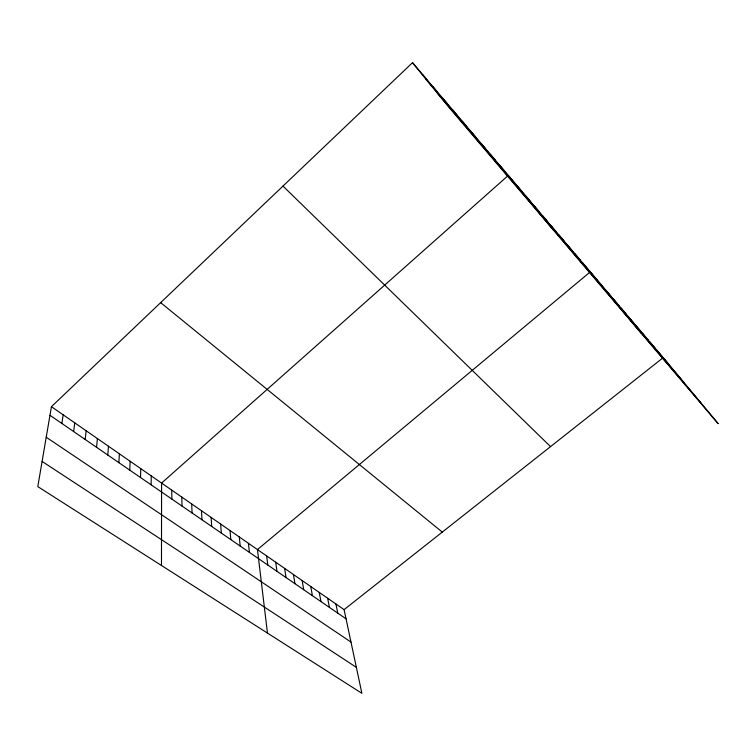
<?xml version="1.0" encoding="UTF-8"?>
<svg xmlns="http://www.w3.org/2000/svg" width="756" height="756" viewBox="0 0 756 756"><rect width="100%" height="100%" fill="white"/><g stroke="black" fill="none" stroke-linecap="round" stroke-linejoin="round"><path stroke-width="1.13" d="M161.482 565.497L161.576 483.075L508.325 175.411L553.08 229.663M151.115 484.813L151.257 475.921M140.512 477.527L140.786 468.654M129.767 470.137L130.164 461.292M118.862 462.644L119.401 453.827M107.796 455.036L108.477 446.257M96.57 447.316L97.401 438.575M85.173 439.482L86.156 430.778M73.615 431.534L74.749 422.869M61.879 423.473L63.183 414.836M51.436 406.69L37.8 486.609L361.888 693.318L344.084 609.638L51.436 406.69L412.511 62.682L669.183 364.827M344.084 609.638L663.21 357.654L718.2 423.7L447.996 106.18L412.511 62.682M42.1 461.425L356.36 667.35M46.229 437.233L350.982 642.052M49.972 415.28L346.031 618.814M160.659 302.636L442.279 532.101M282.98 186.089L550.538 446.616M425.93 79.134L684.378 383.075M436.685 92.308L701.01 403.052M656.378 349.612L662.313 356.737M642.42 333.188L648.27 340.219M649.451 341.457L655.339 348.535M635.295 324.796L641.097 331.78M620.723 307.664L626.431 314.524M628.056 316.291L633.812 323.218M613.286 298.904L618.937 305.707M605.726 290.02L611.33 296.768M641.183 333.198L590.294 271.848L257.456 549.574L267.463 633.093M582.63 262.842L588.055 269.382M574.853 253.695L580.23 260.168M566.972 244.415L572.273 250.822M558.967 235.003L564.203 241.325M550.84 225.439L556.01 231.686M542.591 215.734L547.694 221.905M534.218 205.887L539.245 211.964M525.722 195.88L530.674 201.871M517.085 185.73L521.961 191.627M499.414 164.931L504.12 170.639M490.37 154.29L494.982 159.894M481.185 143.479L485.702 148.97M471.848 132.498L476.271 137.875M462.36 121.329L466.679 126.592M452.712 109.989L456.926 115.12M442.912 98.45L447.023 103.468M432.942 86.723L436.94 91.608M422.812 74.806L426.696 79.55M335.91 603.968L337.781 613.144M327.631 598.232L329.427 607.399M319.249 592.42L320.969 601.587M310.763 586.533L312.398 595.69M302.164 580.57L303.723 589.727M293.46 574.532L294.925 583.679M284.634 568.418L286.014 577.556M275.694 562.218L276.98 571.347M266.641 555.934L267.822 565.053M248.431 543.309L249.423 552.4M239.293 536.968L240.181 546.049M230.022 530.542L230.816 539.604M220.639 524.031L221.319 533.084M211.122 517.435L211.699 526.469M201.483 510.744L201.946 519.759M191.703 503.968L192.062 512.965M181.799 497.098L182.035 506.076M171.754 490.134L171.867 499.083"/></g></svg>
